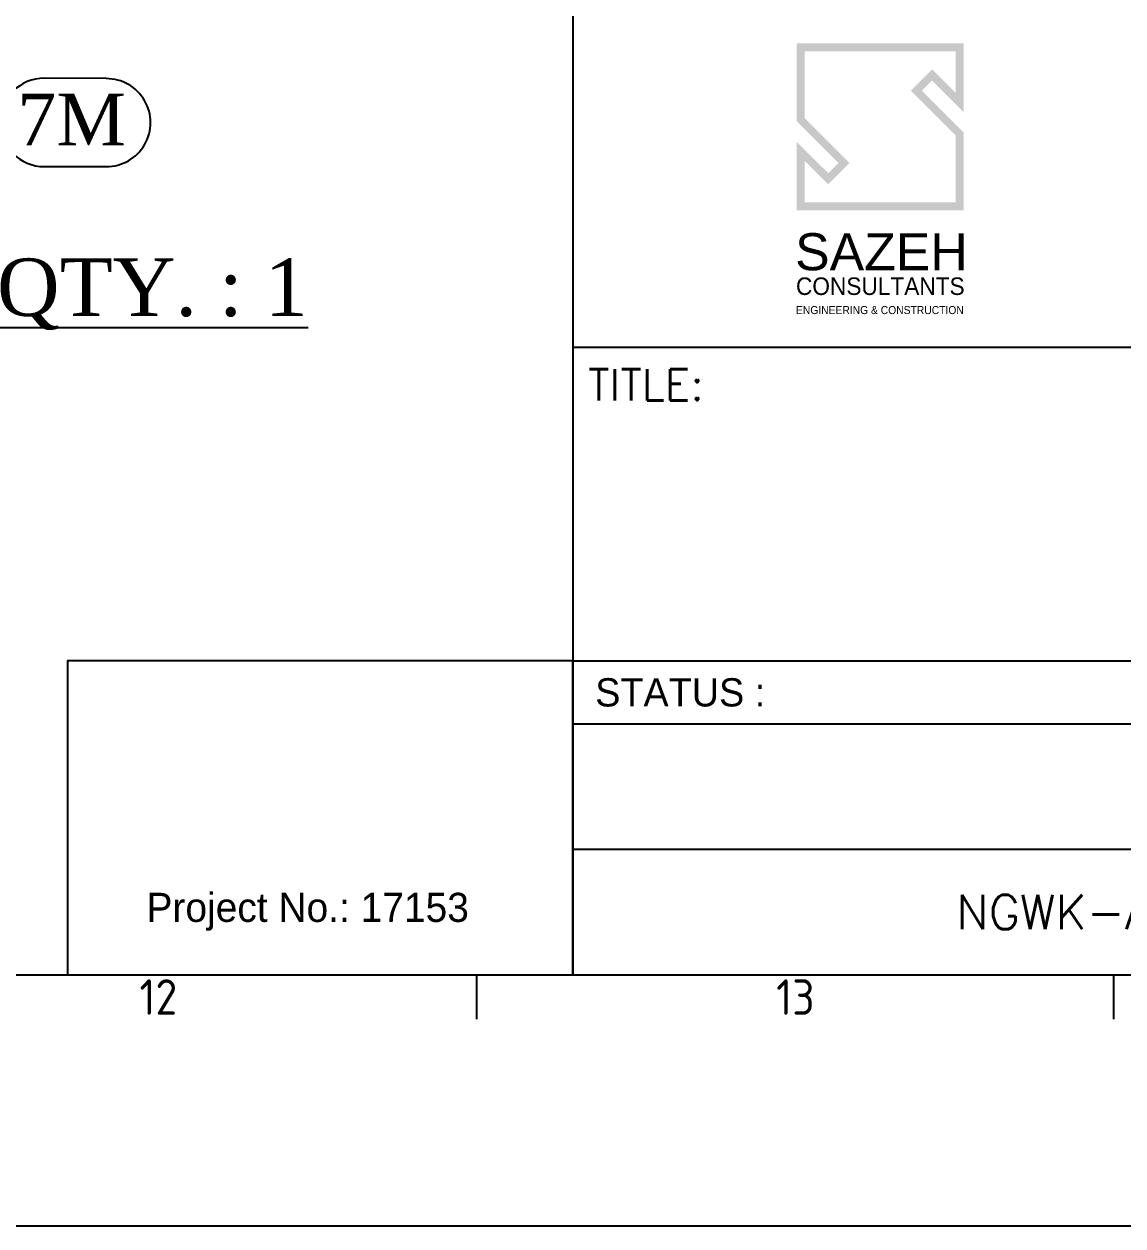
# Model space of a CAD drawing. Header units: inches. Extents: x 212980 to 238967, y -33384 to 2238.
# Drawn here: x 231452 to 232704, y -20732 to -19363 of the extents above; entities that cross this region are included whole.
import ezdxf
from ezdxf.enums import TextEntityAlignment as Align

# ---------------------------------------------------------------- set-up
doc = ezdxf.new("R2010")
doc.units = ezdxf.units.IN
doc.header["$LTSCALE"] = 15
doc.header["$MEASUREMENT"] = 0
doc.linetypes.add('AUSGEZOGEN', pattern=[0])
doc.linetypes.add('CENTER', pattern=[50.8, 31.75, -6.35, 6.35, -6.35])
for name, color, linetype in [('2', 3, 'CENTER'), ('5', 8, 'Continuous'), ('CADRE', 5, 'Continuous'), ('LOGO', 10, 'AUSGEZOGEN')]:
    doc.layers.add(name, color=color, linetype=linetype)
doc.styles.add('ISO Proportional', font='isocp.shx')
doc.styles.add('ROMANS', font='ROMANS.shx')
doc.styles.add('ROMANT', font='tunga.ttf')
doc.styles.add('style7', font='times.ttf', dxfattribs={"height": 24})
doc.styles.add('XBR$0$SAZEH', font='arial.ttf')

# ---------------------------------------------------------------- blocks, each defined once
blk = doc.blocks.new('SAZEH')
at = {"layer": 'LOGO', "color": 84}
for points in [[(-2.612, 5.919), (-2.223, 5.53), (5.644, 5.919), (5.255, 5.53)], [(-2.612, 2.061), (-2.223, 2.223), (-2.612, 5.919), (-2.223, 5.53)], [(5.644, 5.919), (5.255, 5.53), (5.644, 2.529), (5.255, 3.469)], [(4.086, 4.086), (4.086, 4.637), (3.583, 3.583), (3.032, 3.583)], [(5.644, 2.529), (5.255, 3.469), (4.086, 4.086), (4.086, 4.637)], [(3.583, 3.583), (3.032, 3.583), (5.644, 1.522), (5.255, 1.36)], [(-0.551, 0), (0, 0), (-2.612, 2.061), (-2.223, 2.223)], [(5.644, 1.522), (5.255, 1.36), (5.644, -2.337), (5.255, -1.947)], [(-2.612, -2.337), (-2.223, -1.947), (-2.612, 1.054), (-2.223, 0.114)], [(-2.612, 1.054), (-2.223, 0.114), (-1.054, -0.503), (-1.054, -1.054)], [(-0.802, -0.252), (-0.527, -0.527), (-0.551, 0), (0, 0)], [(-1.054, -0.503), (-1.054, -1.054), (-0.802, -0.252), (-0.527, -0.527)], [(5.644, -2.337), (5.255, -1.947), (-2.612, -2.337), (-2.223, -1.947)]]:
    blk.add_trace(points, dxfattribs=at)
at = {"layer": 'LOGO', "color": 84, "style": 'XBR$0$SAZEH'}
blk.add_text('SAZEH', height=1.8339, dxfattribs=at).set_placement((-2.693, -5.304))
for s, height, width, p in [('CONSULTANTS', 0.86724, 0.925377, (-2.65, -6.526)), ('ENGINEERING & CONSTRUCTION', 0.39835, 0.9167, (-2.65, -7.472))]:
    blk.add_text(s, height=height, dxfattribs=dict(at, width=width)).set_placement(p)
blk = doc.blocks.new('KADR')
at = {"layer": 'CADRE'}
for p, q in [((237747.8, -2730.8), (237747.8, -7100.9)), ((237747.8, -5725.7), (242698.5, -5725.7)), ((237747.8, -6413.3), (242698.5, -6413.3)), ((237747.8, -6550.8), (242698.5, -6550.8)), ((237747.8, -6825.9), (242698.5, -6825.9))]:
    blk.add_line(p, q, dxfattribs=at)
at = {"layer": 'CADRE', "color": 2}
for p, q in [((237537.3, -7198.2), (237537.3, -7100.9)), ((238932.7, -7198.2), (238932.7, -7100.9))]:
    blk.add_line(p, q, dxfattribs=at)
at = {"layer": 'CADRE', "color": 1}
blk.add_lwpolyline([(220145.5, -7651), (243248.6, -7651), (243248.6, 8686.2), (220145.5, 8686.2)], close=True, dxfattribs=at)
at = {"layer": 'CADRE'}
for points in [[(220695.6, -7100.9), (242698.5, -7100.9), (242698.5, 8136.1), (220695.6, 8136.1)], [(237747.8, -6413.3), (236640.8, -6413.3), (236640.8, -7100.9), (237747.8, -7100.9)]]:
    blk.add_lwpolyline(points, close=True, dxfattribs=at)
at = {"xscale": 44.27257687895221, "yscale": 44.27257687895221, "zscale": 44.27257687895221}
blk.add_blockref('SAZEH', (238353.6, -5322.7), dxfattribs=at)
at = {"layer": 'CADRE', "color": 3}
for s, height, style, p in [('TITLE:', 68.76, 'ROMANS', (237780.9, -5808.2)), ('STATUS :', 61.88, 'ROMANT', (237796.5, -6482.1))]:
    blk.add_text(s, height=height, dxfattribs=dict(at, style=style)).set_placement(p, align=Align.MIDDLE_LEFT)
for s, height, style, p in [('Project No.: 17153', 63.758, 'ROMANT', (237166.7, -6953.1)), ('NGWK-AB-0400-VDME-DWEQ-0020', 75.635, 'ROMANS', (239535.6, -6963.4))]:
    blk.add_text(s, height=height, dxfattribs=dict(at, style=style)).set_placement(p, align=Align.MIDDLE_CENTER)
at = {"layer": 'CADRE', "color": 2, "style": 'ISO Proportional'}
for s, p in [('12', (236839.6, -7149.5)), ('13', (238235, -7149.5))]:
    blk.add_text(s, height=77.79, dxfattribs=at).set_placement(p, align=Align.MIDDLE)

msp = doc.modelspace()

# ---------------------------------------------------------------- linework, layer by layer
at = {"layer": '2', "color": 8, "linetype": 'ByBlock'}
msp.add_lwpolyline([(231546.13, -19425.47), (231475.66, -19424.9, 1), (231475.66, -19525.6), (231546.13, -19525.6, 1.0056195), (231546.13, -19425.47)], format="xyb", dxfattribs=at)

# ---------------------------------------------------------------- block references
at = {"color": 11, "xscale": 0.5198400000000001, "yscale": 0.5198400000000001, "zscale": 0.5198400000000001}
msp.add_blockref('KADR', (108486.73, -16754.63), dxfattribs=at)

# ---------------------------------------------------------------- texts
at = {"layer": '5', "color": 2, "style": 'style7'}
msp.add_text('7M', height=58.905, dxfattribs=at).set_placement((231506.59, -19471.92), align=Align.MIDDLE_CENTER)
msp.add_text('%%UQTY. : 1', height=65.45, dxfattribs=at).set_placement((231421.63, -19695.61))

doc.saveas('drawing.dxf')
